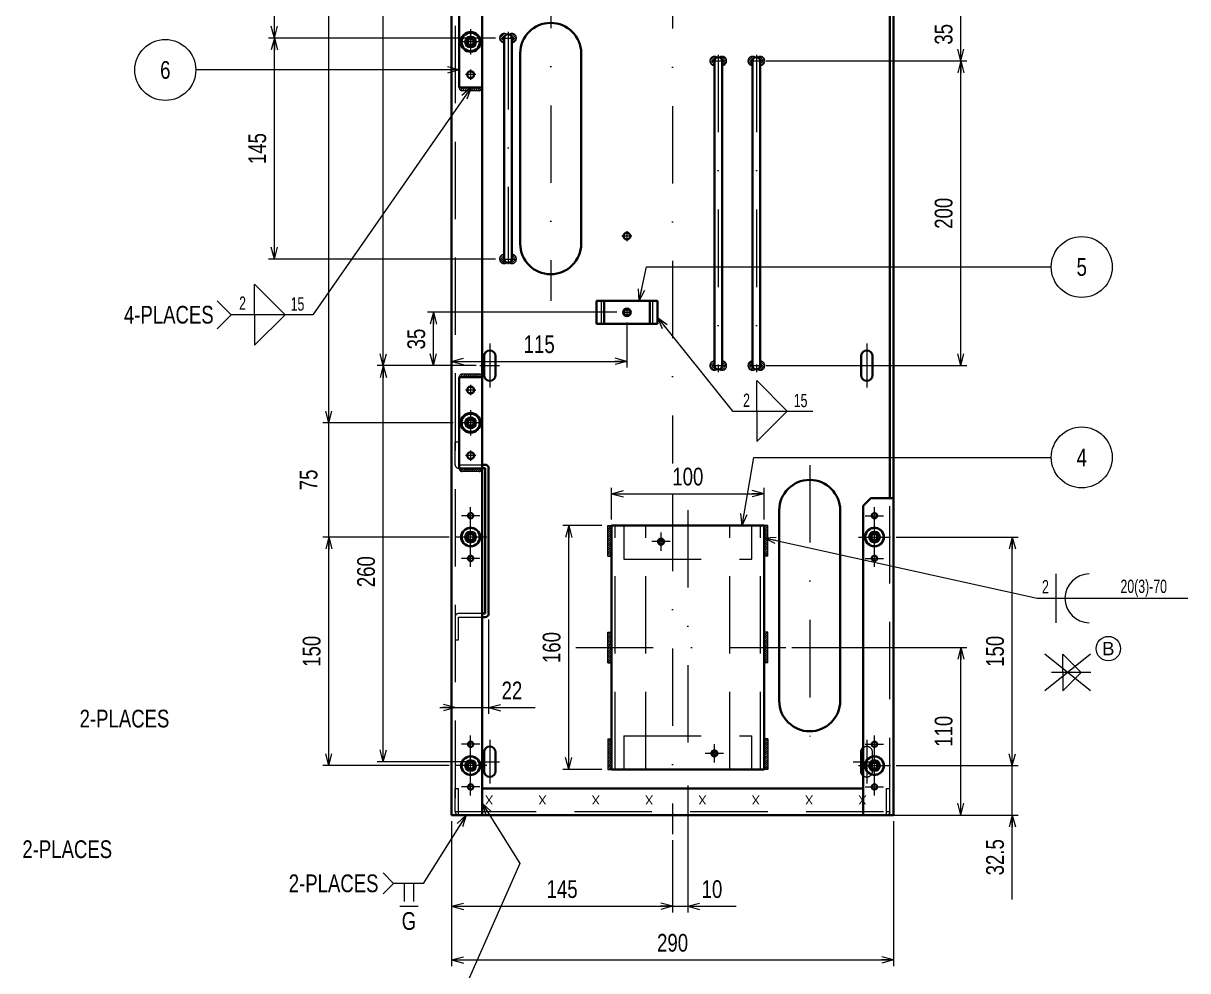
# Model space of a CAD drawing. Header units: millimetres. Extents: x -318 to 832, y 7 to 590.
# Drawn here: x 259.9 to 451, y 118.6 to 274.1 of the extents above; entities that cross this region are included whole.
import ezdxf
from ezdxf.enums import TextEntityAlignment as Align

# ---------------------------------------------------------------- set-up
doc = ezdxf.new("R2010")
doc.units = ezdxf.units.MM
for name, pattern in [('DASHDOT', [25.3, 12.7, -6.3, 0, -6.3]), ('DASHED', [19, 12.7, -6.3]), ('DIVIDE', [31.6, 12.7, -6.3, 0, -6.3, 0, -6.3])]:
    doc.linetypes.add(name, pattern=pattern)
for name, color, linetype in [('GR1_02', 7, 'Continuous'), ('GR1_03', 7, 'Continuous'), ('GR1_04', 7, 'Continuous'), ('GR1_05', 7, 'Continuous'), ('GR1_11', 7, 'Continuous'), ('GR1_12', 7, 'Continuous'), ('GR1_14', 7, 'Continuous'), ('GR1_15', 7, 'Continuous'), ('GR1_16', 7, 'Continuous')]:
    doc.layers.add(name, color=color, linetype=linetype)
doc.styles.add('HG丸ｺﾞｼｯｸM-PRO', font='')
doc.styles.get('HG丸ｺﾞｼｯｸM-PRO').set_extended_font_data('HG丸ｺﾞｼｯｸM-PRO')
pattern_1 = [(45, (0, 0), (-0.1767767, 0.1767767), [])]

# ---------------------------------------------------------------- blocks, each defined once
blk = doc.blocks.new('BLKF055')
at = {"layer": 'GR1_05', "color": 4, "linetype": 'DASHED', "lineweight": 13}
for p, q in [((330.77, 148.49), (331.35, 148.49)), ((330.77, 144.69), (330.77, 148.49)), ((331.35, 144.69), (331.35, 148.49)), ((401.55, 144.69), (401.55, 148.49)), ((401.55, 148.49), (402.12, 148.49)), ((402.12, 144.69), (402.12, 148.49)), ((330.77, 144.69), (331.35, 144.69)), ((331.35, 144.12), (331.35, 144.69)), ((331.35, 144.69), (401.55, 144.69)), ((401.55, 144.12), (331.35, 144.12)), ((401.55, 144.12), (401.55, 144.69)), ((401.55, 144.69), (402.12, 144.69))]:
    blk.add_line(p, q, dxfattribs=at)
at = {"layer": 'GR1_05', "color": 3, "linetype": 'Continuous', "lineweight": 35}
blk.add_line((335.2, 148.49), (397.7, 148.49), dxfattribs=at)
at = {"layer": 'GR1_05', "color": 4, "linetype": 'DASHED', "lineweight": 13}
for centre, start, end in [((331.35, 144.69), 180, 270), ((401.55, 144.69), 270, 0)]:
    blk.add_arc(centre, 0.575, start, end, dxfattribs=at)
blk = doc.blocks.new('BLKF090')
at = {"layer": 'GR1_12', "color": 3, "linetype": 'Continuous', "lineweight": 35}
for p, q in [((331.45, 263.49), (331.45, 278.49)), ((331.45, 278.49), (335.2, 278.49)), ((335.2, 278.49), (335.2, 263.49)), ((335.2, 263.49), (331.45, 263.49))]:
    blk.add_line(p, q, dxfattribs=at)
blk = doc.blocks.new('BLKF089')
at = {"layer": 'GR1_12', "color": 4, "linetype": 'DASHDOT', "lineweight": 13}
for p, q in [((333.32, 277.21), (333.32, 275.52)), ((334.17, 276.37), (332.48, 276.37)), ((333.32, 273.06), (333.32, 268.93)), ((335.38, 270.99), (331.26, 270.99)), ((334.17, 265.62), (332.48, 265.62)), ((333.32, 266.46), (333.32, 264.77))]:
    blk.add_line(p, q, dxfattribs=at)
at = {"layer": 'GR1_12', "color": 3, "linetype": 'Continuous', "lineweight": 35}
for centre, radius in [((333.32, 276.37), 0.562), ((333.32, 270.99), 1.62), ((333.32, 265.62), 0.562)]:
    blk.add_circle(centre, radius, dxfattribs=at)
blk.add_blockref('BLKF090', (0, 0), dxfattribs=at)
blk = doc.blocks.new('BLKF091')
at = {"layer": 'GR1_12', "color": 3, "linetype": 'Continuous', "lineweight": 35}
for radius in [1.62, 1.5, 0.875, 0.625, 0.5]:
    blk.add_circle((333.32, 270.99), radius, dxfattribs=at)
at = {"layer": 'GR1_12', "color": 4, "linetype": 'DASHED', "lineweight": 13}
for radius in [1.5, 1.48]:
    blk.add_circle((333.32, 270.99), radius, dxfattribs=at)
blk = doc.blocks.new('BLKF093')
at = {"layer": 'GR1_12', "color": 3, "linetype": 'Continuous', "lineweight": 35}
for p, q in [((331.45, 200.99), (331.45, 215.99)), ((331.45, 215.99), (335.2, 215.99)), ((335.2, 215.99), (335.2, 200.99)), ((335.2, 200.99), (331.45, 200.99))]:
    blk.add_line(p, q, dxfattribs=at)
blk = doc.blocks.new('BLKF092')
at = {"layer": 'GR1_12', "color": 4, "linetype": 'DASHDOT', "lineweight": 13}
for p, q in [((333.32, 214.71), (333.32, 213.02)), ((334.17, 213.87), (332.48, 213.87)), ((333.32, 210.56), (333.32, 206.43)), ((335.38, 208.49), (331.26, 208.49)), ((334.17, 203.12), (332.48, 203.12)), ((333.32, 203.96), (333.32, 202.27))]:
    blk.add_line(p, q, dxfattribs=at)
at = {"layer": 'GR1_12', "color": 3, "linetype": 'Continuous', "lineweight": 35}
for centre, radius in [((333.32, 213.87), 0.562), ((333.32, 208.49), 1.62), ((333.32, 203.12), 0.562)]:
    blk.add_circle(centre, radius, dxfattribs=at)
blk.add_blockref('BLKF093', (0, 0), dxfattribs=at)
blk = doc.blocks.new('BLKF094')
at = {"layer": 'GR1_12', "color": 3, "linetype": 'Continuous', "lineweight": 35}
for radius in [1.62, 1.5, 0.875, 0.625, 0.5]:
    blk.add_circle((333.32, 208.49), radius, dxfattribs=at)
at = {"layer": 'GR1_12', "color": 4, "linetype": 'DASHED', "lineweight": 13}
for radius in [1.5, 1.48]:
    blk.add_circle((333.32, 208.49), radius, dxfattribs=at)
blk = doc.blocks.new('BLKF095')
at = {"layer": 'GR1_12', "color": 4, "linetype": 'DASHED', "lineweight": 13}
for radius in [1.62, 1.5, 1.48]:
    blk.add_circle((399.57, 152.24), radius, dxfattribs=at)
at = {"layer": 'GR1_12', "color": 3, "linetype": 'Continuous', "lineweight": 35}
for radius in [1.5, 0.875, 0.625, 0.5]:
    blk.add_circle((399.57, 152.24), radius, dxfattribs=at)
blk = doc.blocks.new('BLKF097')
at = {"layer": 'GR1_02', "color": 3, "linetype": 'Continuous', "lineweight": 35}
for p, q in [((363.95, 228.49), (353.95, 228.49)), ((353.95, 228.49), (353.95, 224.74)), ((363.95, 224.74), (363.95, 228.49)), ((353.95, 224.74), (363.95, 224.74))]:
    blk.add_line(p, q, dxfattribs=at)
at = {"layer": 'GR1_02', "color": 4, "linetype": 'DASHED', "lineweight": 13}
for p, q in [((354.75, 228.49), (354.75, 224.74)), ((363.15, 228.49), (363.15, 224.74))]:
    blk.add_line(p, q, dxfattribs=at)
blk = doc.blocks.new('BLKF098')
at = {"layer": 'GR1_02', "color": 3, "linetype": 'Continuous', "lineweight": 35}
for radius in [0.625, 0.5]:
    blk.add_circle((358.95, 226.62), radius, dxfattribs=at)
blk = doc.blocks.new('BLKF096')
at = {"layer": 'GR1_02', "color": 3, "linetype": 'Continuous', "lineweight": 35}
for p, q in [((355.2, 228.49), (355.2, 224.74)), ((362.7, 228.49), (362.7, 224.74))]:
    blk.add_line(p, q, dxfattribs=at)
at = {"layer": 'GR1_02', "color": 4, "linetype": 'DASHDOT', "lineweight": 13}
for p, q in [((358.26, 226.62), (359.63, 226.62)), ((358.95, 227.31), (358.95, 225.93))]:
    blk.add_line(p, q, dxfattribs=at)
at = {"layer": 'GR1_02', "color": 3, "linetype": 'Continuous', "lineweight": 35}
for name in ['BLKF097', 'BLKF098']:
    blk.add_blockref(name, (0, 0), dxfattribs=at)
blk = doc.blocks.new('BLKF103')
at = {"layer": 'GR1_11', "color": 3, "linetype": 'Continuous', "lineweight": 35}
for p, q in [((373.32, 217.87), (373.32, 267.87)), ((374.57, 267.87), (374.57, 217.87))]:
    blk.add_line(p, q, dxfattribs=at)
for centre, start, end in [((373.95, 267.87), 0, 180), ((373.95, 217.87), 180, 0)]:
    blk.add_arc(centre, 0.625, start, end, dxfattribs=at)
blk = doc.blocks.new('BLKF104')
at = {"layer": 'GR1_11', "color": 3, "linetype": 'Continuous', "lineweight": 35}
for p, q in [((379.57, 217.87), (379.57, 267.87)), ((380.82, 267.87), (380.82, 217.87))]:
    blk.add_line(p, q, dxfattribs=at)
for centre, start, end in [((380.2, 267.87), 0, 180), ((380.2, 217.87), 180, 0)]:
    blk.add_arc(centre, 0.625, start, end, dxfattribs=at)
blk = doc.blocks.new('BLKF105')
at = {"layer": 'GR1_11', "color": 3, "linetype": 'Continuous', "lineweight": 35}
for p, q in [((338.82, 235.37), (338.82, 271.62)), ((340.07, 271.62), (340.07, 235.37))]:
    blk.add_line(p, q, dxfattribs=at)
for centre, start, end in [((339.45, 271.62), 0, 180), ((339.45, 235.37), 180, 0)]:
    blk.add_arc(centre, 0.625, start, end, dxfattribs=at)
blk = doc.blocks.new('BLKF109')
at = {"layer": 'GR1_05', "color": 4, "linetype": 'DASHED', "lineweight": 13}
for p, q in [((330.77, 148.49), (331.35, 148.49)), ((330.77, 144.69), (330.77, 148.49)), ((331.35, 144.69), (331.35, 148.49)), ((401.55, 144.69), (401.55, 148.49)), ((401.55, 148.49), (402.12, 148.49)), ((402.12, 144.69), (402.12, 148.49)), ((330.77, 144.69), (331.35, 144.69)), ((331.35, 144.12), (331.35, 144.69)), ((331.35, 144.69), (401.55, 144.69)), ((401.55, 144.12), (331.35, 144.12)), ((401.55, 144.12), (401.55, 144.69)), ((401.55, 144.69), (402.12, 144.69))]:
    blk.add_line(p, q, dxfattribs=at)
at = {"layer": 'GR1_05', "color": 3, "linetype": 'Continuous', "lineweight": 35}
blk.add_line((335.2, 148.49), (397.7, 148.49), dxfattribs=at)
at = {"layer": 'GR1_05', "color": 4, "linetype": 'DASHED', "lineweight": 13}
for centre, start, end in [((331.35, 144.69), 180, 270), ((401.55, 144.69), 270, 0)]:
    blk.add_arc(centre, 0.575, start, end, dxfattribs=at)
blk = doc.blocks.new('FXTIP_ARROW_S')
at = {"color": 0, "linetype": 'Continuous', "lineweight": -2}
for q in [(-1, 0), (-0.966, 0.259), (-0.966, -0.259)]:
    blk.add_line((0, 0), q, dxfattribs=at)
blk = doc.blocks.new('FXTIP_ARROW_E')
at = {"color": 0, "linetype": 'Continuous', "lineweight": -2}
for q in [(-1, 0), (-0.966, 0.259), (-0.966, -0.259)]:
    blk.add_line((0, 0), q, dxfattribs=at)
blk = doc.blocks.new('BLKF141')
at = {"layer": 'GR1_16', "linetype": 'DIVIDE', "lineweight": 13}
h = blk.add_hatch(dxfattribs=at)
h.set_pattern_fill('_USER', color=4, scale=0.25, angle=45, style=0, pattern_type=0)
h.set_pattern_definition(pattern_1)
edge = h.paths.add_edge_path(flags=0)
edge.add_line((331.95, 262.99), (334.7, 262.99))
edge.add_arc((334.7, 263.49), 0.5, 270, 360)
edge.add_line((335.2, 263.49), (331.45, 263.49))
edge.add_arc((331.95, 263.49), 0.5, 180, 270)
at = {"layer": 'GR1_16', "color": 4, "linetype": 'DIVIDE', "lineweight": 13}
blk.add_line((334.7, 262.99), (331.95, 262.99), dxfattribs=at)
for centre, start, end in [((331.95, 263.49), 180, 270), ((334.7, 263.49), 270, 0)]:
    blk.add_arc(centre, 0.5, start, end, dxfattribs=at)
blk = doc.blocks.new('BLKF146')
at = {"layer": 'GR1_16', "linetype": 'DIVIDE', "lineweight": 13}
h = blk.add_hatch(dxfattribs=at)
h.set_pattern_fill('_USER', color=4, scale=0.25, angle=45, style=0, pattern_type=0)
h.set_pattern_definition(pattern_1)
edge = h.paths.add_edge_path(flags=0)
edge.add_line((331.95, 216.49), (334.7, 216.49))
edge.add_arc((334.7, 215.99), 0.5, 0, 90, ccw=False)
edge.add_line((335.2, 215.99), (331.45, 215.99))
edge.add_arc((331.95, 215.99), 0.5, 90, 180, ccw=False)
at = {"layer": 'GR1_16', "color": 4, "linetype": 'DIVIDE', "lineweight": 13}
blk.add_line((334.7, 216.49), (331.95, 216.49), dxfattribs=at)
for centre, start, end in [((331.95, 215.99), 90, 180), ((334.7, 215.99), 0, 90)]:
    blk.add_arc(centre, 0.5, start, end, dxfattribs=at)
blk = doc.blocks.new('BLKF147')
at = {"layer": 'GR1_16', "linetype": 'DIVIDE', "lineweight": 13}
h = blk.add_hatch(dxfattribs=at)
h.set_pattern_fill('_USER', color=4, scale=0.25, angle=45, style=0, pattern_type=0)
h.set_pattern_definition(pattern_1)
edge = h.paths.add_edge_path(flags=0)
edge.add_line((331.95, 200.49), (334.7, 200.49))
edge.add_arc((334.7, 200.99), 0.5, 270, 360)
edge.add_line((335.2, 200.99), (331.45, 200.99))
edge.add_arc((331.95, 200.99), 0.5, 180, 270)
at = {"layer": 'GR1_16', "color": 4, "linetype": 'DIVIDE', "lineweight": 13}
blk.add_line((334.7, 200.49), (331.95, 200.49), dxfattribs=at)
for centre, start, end in [((331.95, 200.99), 180, 270), ((334.7, 200.99), 270, 0)]:
    blk.add_arc(centre, 0.5, start, end, dxfattribs=at)
blk = doc.blocks.new('BLKF148')
at = {"layer": 'GR1_16', "color": 4, "linetype": 'Continuous', "lineweight": 13}
for p, q in [((322.43, 132.92), (322.43, 129.92)), ((323.93, 132.92), (323.93, 129.92)), ((324.7, 129.13), (321.68, 129.13))]:
    blk.add_line(p, q, dxfattribs=at)
blk = doc.blocks.new('BLKF150')
at = {"layer": 'GR1_16', "color": 4, "linetype": 'DIVIDE', "lineweight": 13}
for p, q in [((355.82, 186.62), (355.82, 191.62)), ((355.82, 191.62), (356.45, 191.62)), ((356.45, 191.62), (356.45, 186.62)), ((355.82, 186.62), (356.45, 186.62))]:
    blk.add_line(p, q, dxfattribs=at)
blk = doc.blocks.new('BLKF151')
at = {"layer": 'GR1_16', "color": 4, "linetype": 'DIVIDE', "lineweight": 13}
for p, q in [((355.82, 156.62), (355.82, 151.62)), ((355.82, 156.62), (356.45, 156.62)), ((356.45, 151.62), (356.45, 156.62)), ((355.82, 151.62), (356.45, 151.62))]:
    blk.add_line(p, q, dxfattribs=at)
blk = doc.blocks.new('BLKF152')
at = {"layer": 'GR1_16', "color": 4, "linetype": 'DIVIDE', "lineweight": 13}
for p, q in [((355.82, 169.12), (355.82, 174.12)), ((355.82, 174.12), (356.45, 174.12)), ((356.45, 174.12), (356.45, 169.12)), ((355.82, 169.12), (356.45, 169.12))]:
    blk.add_line(p, q, dxfattribs=at)
blk = doc.blocks.new('BLKF153')
at = {"layer": 'GR1_16', "color": 4, "linetype": 'DIVIDE', "lineweight": 13}
for p, q in [((382.07, 191.62), (381.45, 191.62)), ((381.45, 191.62), (381.45, 186.62)), ((382.07, 186.62), (382.07, 191.62)), ((382.07, 186.62), (381.45, 186.62))]:
    blk.add_line(p, q, dxfattribs=at)
blk = doc.blocks.new('BLKF154')
at = {"layer": 'GR1_16', "color": 4, "linetype": 'DIVIDE', "lineweight": 13}
for p, q in [((382.07, 156.62), (381.45, 156.62)), ((381.45, 151.62), (381.45, 156.62)), ((382.07, 156.62), (382.07, 151.62)), ((382.07, 151.62), (381.45, 151.62))]:
    blk.add_line(p, q, dxfattribs=at)
blk = doc.blocks.new('BLKF155')
at = {"layer": 'GR1_16', "color": 4, "linetype": 'DIVIDE', "lineweight": 13}
for p, q in [((382.07, 174.12), (381.45, 174.12)), ((381.45, 174.12), (381.45, 169.12)), ((382.07, 169.12), (382.07, 174.12)), ((382.07, 169.12), (381.45, 169.12))]:
    blk.add_line(p, q, dxfattribs=at)
blk = doc.blocks.new('BLKF164')
at = {"layer": 'GR1_02', "color": 3, "linetype": 'Continuous', "lineweight": 35}
for p, q in [((330.2, 144.12), (330.2, 406.62)), ((335.2, 198.49), (335.2, 406.62)), ((402.7, 406.62), (402.7, 199.74)), ((402.12, 404.74), (402.12, 196.12)), ((402.7, 199.74), (402.7, 144.12)), ((335.2, 196.12), (335.2, 198.49)), ((335.2, 145.87), (335.2, 196.12)), ((335.2, 144.12), (335.2, 145.87)), ((402.7, 144.12), (330.2, 144.12))]:
    blk.add_line(p, q, dxfattribs=at)
at = {"layer": 'GR1_02', "color": 4, "linetype": 'DASHED', "lineweight": 13}
for p, q in [((330.77, 406.62), (330.77, 144.12)), ((402.12, 144.12), (402.12, 196.12))]:
    blk.add_line(p, q, dxfattribs=at)
blk = doc.blocks.new('BLKF167')
at = {"layer": 'GR1_02', "color": 3, "linetype": 'Continuous', "lineweight": 35}
for p, q in [((341.45, 237.87), (341.45, 269.12)), ((351.45, 237.87), (351.45, 269.12))]:
    blk.add_line(p, q, dxfattribs=at)
for centre, start, end in [((346.45, 269.12), 0, 180), ((346.45, 237.87), 180, 0)]:
    blk.add_arc(centre, 5, start, end, dxfattribs=at)
blk = doc.blocks.new('BLKF163')
at = {"layer": 'GR1_02', "color": 4, "linetype": 'DASHDOT', "lineweight": 13}
for p, q in [((366.45, 412.87), (366.45, 201.84)), ((346.45, 387.57), (346.45, 228.48)), ((366.45, 196.84), (366.45, 140.99)), ((334.82, 193.24), (331.82, 193.24)), ((333.32, 191.66), (333.32, 194.66)), ((398.07, 193.24), (401.07, 193.24)), ((399.57, 191.66), (399.57, 194.66)), ((333.32, 184.83), (333.32, 187.83)), ((399.57, 184.83), (399.57, 187.83)), ((334.82, 186.24), (331.82, 186.24)), ((398.07, 186.24), (401.07, 186.24)), ((333.32, 154.16), (333.32, 157.16)), ((399.57, 154.16), (399.57, 157.16)), ((334.82, 155.74), (331.82, 155.74)), ((398.07, 155.74), (401.07, 155.74)), ((333.32, 147.33), (333.32, 150.33)), ((399.57, 147.33), (399.57, 150.33)), ((334.82, 148.74), (331.82, 148.74)), ((398.07, 148.74), (401.07, 148.74))]:
    blk.add_line(p, q, dxfattribs=at)
at = {"layer": 'GR1_02', "color": 3, "linetype": 'Continuous', "lineweight": 35}
for p, q in [((398.95, 196.12), (397.7, 194.87)), ((397.7, 145.87), (397.7, 194.87)), ((398.95, 196.12), (402.7, 196.12)), ((397.7, 144.12), (397.7, 145.87))]:
    blk.add_line(p, q, dxfattribs=at)
for centre in [(333.32, 193.24), (399.57, 193.24), (333.32, 186.24), (399.57, 186.24), (333.32, 155.74), (399.57, 155.74), (333.32, 148.74), (399.57, 148.74)]:
    blk.add_circle(centre, 0.438, dxfattribs=at)
for name in ['BLKF164', 'BLKF167']:
    blk.add_blockref(name, (0, 0), dxfattribs=at)
blk = doc.blocks.new('BLKF162')
at = {"layer": 'GR1_02', "color": 161, "linetype": 'Continuous', "lineweight": 9}
for centre in [(333.32, 265.62), (333.32, 213.87), (333.32, 203.12)]:
    blk.add_circle(centre, 0.563, dxfattribs=at)
at = {"layer": 'GR1_02', "color": 4, "linetype": 'DASHDOT', "lineweight": 13}
blk.add_blockref('BLKF163', (0, 0), dxfattribs=at)
blk = doc.blocks.new('BLKF168')
at = {"layer": 'GR1_02', "color": 3, "linetype": 'Continuous', "lineweight": 35}
for p, q in [((383.95, 162.87), (383.95, 194.12)), ((393.95, 162.87), (393.95, 194.12))]:
    blk.add_line(p, q, dxfattribs=at)
for centre, start, end in [((388.95, 194.12), 0, 180), ((388.95, 162.87), 180, 0)]:
    blk.add_arc(centre, 5, start, end, dxfattribs=at)
blk = doc.blocks.new('BLKF169')
at = {"layer": 'GR1_02', "color": 4, "linetype": 'DASHDOT', "lineweight": 13}
blk.add_line((334.82, 152.87), (338.07, 152.87), dxfattribs=at)
at = {"layer": 'GR1_02', "color": 3, "linetype": 'Continuous', "lineweight": 35}
for p, q in [((335.51, 151.31), (335.51, 154.43)), ((337.38, 151.31), (337.38, 154.43))]:
    blk.add_line(p, q, dxfattribs=at)
for centre, start, end in [((336.45, 154.43), 0, 180), ((336.45, 151.31), 180, 0)]:
    blk.add_arc(centre, 0.938, start, end, dxfattribs=at)
blk = doc.blocks.new('BLKF170')
at = {"layer": 'GR1_02', "color": 4, "linetype": 'DASHDOT', "lineweight": 13}
for p, q in [((398.32, 156.48), (398.32, 149.29)), ((396.1, 152.87), (399.95, 152.87))]:
    blk.add_line(p, q, dxfattribs=at)
at = {"layer": 'GR1_02', "color": 3, "linetype": 'Continuous', "lineweight": 35}
blk.add_line((397.38, 151.31), (397.38, 154.43), dxfattribs=at)
at = {"layer": 'GR1_02', "color": 4, "linetype": 'DASHED', "lineweight": 13}
blk.add_line((399.26, 151.31), (399.26, 154.43), dxfattribs=at)
at = {"layer": 'GR1_02', "color": 3, "linetype": 'Continuous', "lineweight": 35}
for centre, start, end in [((398.32, 154.43), 131.8103, 180), ((398.32, 151.31), 180, 228.1897)]:
    blk.add_arc(centre, 0.938, start, end, dxfattribs=at)
at = {"layer": 'GR1_02', "color": 4, "linetype": 'DASHED', "lineweight": 13}
for centre, start, end in [((398.32, 154.43), 0, 131.8103), ((398.32, 151.31), 228.1897, 0)]:
    blk.add_arc(centre, 0.938, start, end, dxfattribs=at)
blk = doc.blocks.new('BLKF173')
at = {"layer": 'GR1_02', "color": 4, "linetype": 'DASHDOT', "lineweight": 13}
blk.add_line((396.7, 217.87), (399.95, 217.87), dxfattribs=at)
at = {"layer": 'GR1_02', "color": 3, "linetype": 'Continuous', "lineweight": 35}
for p, q in [((397.38, 216.31), (397.38, 219.43)), ((399.26, 216.31), (399.26, 219.43))]:
    blk.add_line(p, q, dxfattribs=at)
for centre, start, end in [((398.32, 219.43), 0, 180), ((398.32, 216.31), 180, 0)]:
    blk.add_arc(centre, 0.938, start, end, dxfattribs=at)
blk = doc.blocks.new('BLKF176')
at = {"layer": 'GR1_02', "color": 4, "linetype": 'DASHDOT', "lineweight": 13}
blk.add_line((334.82, 217.87), (338.05, 217.87), dxfattribs=at)
at = {"layer": 'GR1_02', "color": 3, "linetype": 'Continuous', "lineweight": 35}
for p, q in [((335.51, 216.31), (335.51, 219.43)), ((337.38, 216.31), (337.38, 219.43))]:
    blk.add_line(p, q, dxfattribs=at)
for centre, start, end in [((336.45, 219.43), 0, 180), ((336.45, 216.31), 180, 0)]:
    blk.add_arc(centre, 0.938, start, end, dxfattribs=at)
blk = doc.blocks.new('BLKF177')
at = {"layer": 'GR1_02', "color": 4, "linetype": 'DASHED', "lineweight": 13}
for p, q in [((330.77, 201.62), (330.77, 205.37)), ((330.77, 205.37), (331.35, 205.37)), ((331.35, 205.37), (331.35, 201.62)), ((331.35, 201.62), (335.2, 201.62)), ((335.2, 201.04), (331.35, 201.04)), ((330.77, 176.62), (330.77, 172.87)), ((335.2, 177.19), (331.35, 177.19)), ((331.35, 176.62), (335.2, 176.62)), ((331.35, 172.87), (331.35, 176.62)), ((330.77, 172.87), (331.35, 172.87))]:
    blk.add_line(p, q, dxfattribs=at)
at = {"layer": 'GR1_02', "color": 3, "linetype": 'Continuous', "lineweight": 35}
for p, q in [((335.2, 201.62), (335.7, 201.62)), ((335.7, 201.04), (335.2, 201.04)), ((335.7, 177.19), (335.7, 201.04)), ((336.27, 201.04), (336.27, 177.19)), ((335.7, 177.19), (335.2, 177.19)), ((335.2, 176.62), (335.7, 176.62))]:
    blk.add_line(p, q, dxfattribs=at)
at = {"layer": 'GR1_02', "color": 4, "linetype": 'DASHED', "lineweight": 13}
for centre, start, end in [((331.35, 201.62), 180, 270), ((331.35, 176.62), 90, 180)]:
    blk.add_arc(centre, 0.575, start, end, dxfattribs=at)
at = {"layer": 'GR1_02', "color": 3, "linetype": 'Continuous', "lineweight": 35}
for centre, start, end in [((335.7, 201.04), 0, 90), ((335.7, 177.19), 270, 0)]:
    blk.add_arc(centre, 0.575, start, end, dxfattribs=at)
blk = doc.blocks.new('BLKF191')
at = {"layer": 'GR1_12', "color": 4, "linetype": 'DASHED', "lineweight": 13}
for radius in [1.62, 1.5, 1.48]:
    blk.add_circle((399.57, 189.74), radius, dxfattribs=at)
at = {"layer": 'GR1_12', "color": 3, "linetype": 'Continuous', "lineweight": 35}
for radius in [1.5, 0.875, 0.625, 0.5]:
    blk.add_circle((399.57, 189.74), radius, dxfattribs=at)
blk = doc.blocks.new('BLKF192')
at = {"layer": 'GR1_12', "color": 4, "linetype": 'DASHED', "lineweight": 13}
for radius in [1.62, 1.5, 1.48]:
    blk.add_circle((333.32, 189.74), radius, dxfattribs=at)
at = {"layer": 'GR1_12', "color": 3, "linetype": 'Continuous', "lineweight": 35}
for radius in [1.5, 0.875, 0.625, 0.5]:
    blk.add_circle((333.32, 189.74), radius, dxfattribs=at)
blk = doc.blocks.new('BLKF193')
at = {"layer": 'GR1_12', "color": 4, "linetype": 'DASHED', "lineweight": 13}
for radius in [1.62, 1.5, 1.48]:
    blk.add_circle((333.32, 152.24), radius, dxfattribs=at)
at = {"layer": 'GR1_12', "color": 3, "linetype": 'Continuous', "lineweight": 35}
for radius in [1.5, 0.875, 0.625, 0.5]:
    blk.add_circle((333.32, 152.24), radius, dxfattribs=at)
blk = doc.blocks.new('BLKF197')
at = {"layer": 'GR1_03', "color": 4, "linetype": 'DASHED', "lineweight": 13}
for p, q in [((358.45, 191.62), (358.45, 186.12)), ((379.45, 186.12), (379.45, 191.62)), ((358.45, 186.12), (379.45, 186.12))]:
    blk.add_line(p, q, dxfattribs=at)
blk = doc.blocks.new('BLKF198')
at = {"layer": 'GR1_03', "color": 4, "linetype": 'DASHED', "lineweight": 13}
for p, q in [((358.45, 157.12), (358.45, 151.62)), ((358.45, 157.12), (379.45, 157.12)), ((379.45, 151.62), (379.45, 157.12))]:
    blk.add_line(p, q, dxfattribs=at)
blk = doc.blocks.new('BLKF200')
at = {"layer": 'GR1_03', "color": 3, "linetype": 'Continuous', "lineweight": 35}
for radius in [0.5, 0.4]:
    blk.add_circle((364.57, 188.99), radius, dxfattribs=at)
blk = doc.blocks.new('BLKF201')
at = {"layer": 'GR1_03', "color": 3, "linetype": 'Continuous', "lineweight": 35}
for radius in [0.5, 0.4]:
    blk.add_circle((373.32, 154.24), radius, dxfattribs=at)
blk = doc.blocks.new('BLKF199')
at = {"layer": 'GR1_03', "color": 3, "linetype": 'Continuous', "lineweight": 35}
for p, q in [((356.45, 191.62), (381.45, 191.62)), ((356.45, 151.62), (356.45, 191.62)), ((381.45, 151.62), (381.45, 191.62)), ((356.45, 151.62), (381.45, 151.62))]:
    blk.add_line(p, q, dxfattribs=at)
at = {"layer": 'GR1_03', "color": 4, "linetype": 'DASHED', "lineweight": 13}
for p, q in [((357.02, 151.62), (357.02, 191.62)), ((362.07, 151.62), (362.07, 191.62)), ((375.82, 151.62), (375.82, 191.62)), ((380.87, 151.62), (380.87, 191.62))]:
    blk.add_line(p, q, dxfattribs=at)
at = {"layer": 'GR1_03', "color": 3, "linetype": 'Continuous', "lineweight": 35}
for name in ['BLKF200', 'BLKF201']:
    blk.add_blockref(name, (0, 0), dxfattribs=at)
blk = doc.blocks.new('BLKF196')
at = {"layer": 'GR1_03', "color": 3, "linetype": 'Continuous', "lineweight": 35}
blk.add_blockref('BLKF199', (0, 0), dxfattribs=at)
at = {"layer": 'GR1_03', "color": 4, "linetype": 'DASHED', "lineweight": 13}
for name in ['BLKF197', 'BLKF198']:
    blk.add_blockref(name, (0, 0), dxfattribs=at)
blk = doc.blocks.new('BLKF234')
at = {"layer": 'GR1_14', "color": 4, "linetype": 'Continuous', "lineweight": 13}
for p, q in [((435, 170.5), (427.5, 164.5)), ((435, 164.5), (427.5, 170.5)), ((430.5, 167.5), (430.5, 170.5)), ((430.5, 170.5), (433.5, 167.5)), ((435.08, 167.5), (428.62, 167.5)), ((430.5, 167.5), (430.5, 164.5)), ((430.5, 164.5), (433.5, 167.5))]:
    blk.add_line(p, q, dxfattribs=at)

msp = doc.modelspace()

# ---------------------------------------------------------------- hatches: boundary and pattern name
at = {"layer": 'GR1_16', "linetype": 'DIVIDE', "lineweight": 13}
h = msp.add_hatch(dxfattribs=at)
h.set_pattern_fill('_USER', color=4, scale=0.25, angle=45, style=0, pattern_type=0)
h.set_pattern_definition(pattern_1)
edge = h.paths.add_edge_path(flags=0)
edge.add_arc((338.82, 271.62), 0.75, 53.1301, 270)
edge.add_line((338.82, 270.87), (338.82, 271.62))
edge.add_arc((339.45, 271.62), 0.625, 106.2602, 180, ccw=False)
edge = h.paths.add_edge_path(flags=0)
edge.add_arc((340.07, 271.62), 0.75, -90, 126.8699, ccw=False)
edge.add_line((340.07, 270.87), (340.07, 271.62))
edge.add_arc((339.45, 271.62), 0.625, 0, 73.7398)
h = msp.add_hatch(dxfattribs=at)
h.set_pattern_fill('_USER', color=4, scale=0.25, angle=45, style=0, pattern_type=0)
h.set_pattern_definition(pattern_1)
edge = h.paths.add_edge_path(flags=0)
edge.add_arc((373.32, 267.87), 0.75, 53.1301, 270)
edge.add_line((373.32, 267.12), (373.32, 267.87))
edge.add_arc((373.95, 267.87), 0.625, 106.2602, 180, ccw=False)
edge = h.paths.add_edge_path(flags=0)
edge.add_arc((374.57, 267.87), 0.75, -90, 126.8699, ccw=False)
edge.add_line((374.57, 267.12), (374.57, 267.87))
edge.add_arc((373.95, 267.87), 0.625, 0, 73.7398)
h = msp.add_hatch(dxfattribs=at)
h.set_pattern_fill('_USER', color=4, scale=0.25, angle=45, style=0, pattern_type=0)
h.set_pattern_definition(pattern_1)
edge = h.paths.add_edge_path(flags=0)
edge.add_arc((379.57, 267.87), 0.75, 53.1301, 270)
edge.add_line((379.57, 267.12), (379.57, 267.87))
edge.add_arc((380.2, 267.87), 0.625, 106.2602, 180, ccw=False)
edge = h.paths.add_edge_path(flags=0)
edge.add_arc((380.82, 267.87), 0.75, -90, 126.8699, ccw=False)
edge.add_line((380.82, 267.12), (380.82, 267.87))
edge.add_arc((380.2, 267.87), 0.625, 0, 73.7398)
h = msp.add_hatch(dxfattribs=at)
h.set_pattern_fill('_USER', color=4, scale=0.25, angle=45, style=0, pattern_type=0)
h.set_pattern_definition(pattern_1)
edge = h.paths.add_edge_path(flags=0)
edge.add_arc((338.82, 235.37), 0.75, 90, 306.8699, ccw=False)
edge.add_line((338.82, 236.12), (338.82, 235.37))
edge.add_arc((339.45, 235.37), 0.625, 180, 253.7398)
edge = h.paths.add_edge_path(flags=0)
edge.add_arc((340.07, 235.37), 0.75, 233.1301, 450)
edge.add_line((340.07, 236.12), (340.07, 235.37))
edge.add_arc((339.45, 235.37), 0.625, 286.2602, 360, ccw=False)
h = msp.add_hatch(dxfattribs=at)
h.set_pattern_fill('_USER', color=4, scale=0.25, angle=45, style=0, pattern_type=0)
h.set_pattern_definition(pattern_1)
edge = h.paths.add_edge_path(flags=0)
edge.add_arc((373.32, 217.87), 0.75, 90, 306.8699, ccw=False)
edge.add_line((373.32, 218.62), (373.32, 217.87))
edge.add_arc((373.95, 217.87), 0.625, 180, 253.7398)
edge = h.paths.add_edge_path(flags=0)
edge.add_arc((374.57, 217.87), 0.75, 233.1301, 450)
edge.add_line((374.57, 218.62), (374.57, 217.87))
edge.add_arc((373.95, 217.87), 0.625, 286.2602, 360, ccw=False)
h = msp.add_hatch(dxfattribs=at)
h.set_pattern_fill('_USER', color=4, scale=0.25, angle=45, style=0, pattern_type=0)
h.set_pattern_definition(pattern_1)
edge = h.paths.add_edge_path(flags=0)
edge.add_arc((379.57, 217.87), 0.75, 90, 306.8699, ccw=False)
edge.add_line((379.57, 218.62), (379.57, 217.87))
edge.add_arc((380.2, 217.87), 0.625, 180, 253.7398)
edge = h.paths.add_edge_path(flags=0)
edge.add_arc((380.82, 217.87), 0.75, 233.1301, 450)
edge.add_line((380.82, 218.62), (380.82, 217.87))
edge.add_arc((380.2, 217.87), 0.625, 286.2602, 360, ccw=False)
h = msp.add_hatch(dxfattribs=at)
h.set_pattern_fill('_USER', color=4, scale=0.25, angle=45, style=0, pattern_type=0)
h.set_pattern_definition(pattern_1)
h.paths.add_polyline_path([(356.45, 191.62), (355.82, 191.62), (355.82, 186.62), (356.45, 186.62)], flags=0)
h = msp.add_hatch(dxfattribs=at)
h.set_pattern_fill('_USER', color=4, scale=0.25, angle=45, style=0, pattern_type=0)
h.set_pattern_definition(pattern_1)
h.paths.add_polyline_path([(381.45, 191.62), (382.07, 191.62), (382.07, 186.62), (381.45, 186.62)], flags=0)
h = msp.add_hatch(dxfattribs=at)
h.set_pattern_fill('_USER', color=4, scale=0.25, angle=45, style=0, pattern_type=0)
h.set_pattern_definition(pattern_1)
h.paths.add_polyline_path([(356.45, 174.12), (355.82, 174.12), (355.82, 169.12), (356.45, 169.12)], flags=0)
h = msp.add_hatch(dxfattribs=at)
h.set_pattern_fill('_USER', color=4, scale=0.25, angle=45, style=0, pattern_type=0)
h.set_pattern_definition(pattern_1)
h.paths.add_polyline_path([(381.45, 174.12), (382.07, 174.12), (382.07, 169.12), (381.45, 169.12)], flags=0)
h = msp.add_hatch(dxfattribs=at)
h.set_pattern_fill('_USER', color=4, scale=0.25, angle=45, style=0, pattern_type=0)
h.set_pattern_definition(pattern_1)
h.paths.add_polyline_path([(356.45, 151.62), (355.82, 151.62), (355.82, 156.62), (356.45, 156.62)], flags=0)
h = msp.add_hatch(dxfattribs=at)
h.set_pattern_fill('_USER', color=4, scale=0.25, angle=45, style=0, pattern_type=0)
h.set_pattern_definition(pattern_1)
h.paths.add_polyline_path([(381.45, 151.62), (382.07, 151.62), (382.07, 156.62), (381.45, 156.62)], flags=0)

# ---------------------------------------------------------------- linework, layer by layer
at = {"layer": 'GR1_02', "color": 4, "linetype": 'DASHDOT', "lineweight": 13}
for p, q in [((359.79, 239.12), (358.1, 239.12)), ((358.95, 239.96), (358.95, 238.27)), ((336.45, 221.48), (336.45, 214.29)), ((398.32, 221.48), (398.32, 214.29)), ((388.95, 201.54), (388.95, 155.5)), ((336.45, 156.48), (336.45, 149.29))]:
    msp.add_line(p, q, dxfattribs=at)
at = {"layer": 'GR1_02', "color": 3, "linetype": 'Continuous', "lineweight": 35}
msp.add_circle((358.95, 239.12), 0.562, dxfattribs=at)
at = {"layer": 'GR1_03', "color": 4, "linetype": 'DASHDOT', "lineweight": 13}
for p, q in [((368.95, 194.14), (368.95, 150)), ((364.57, 187.49), (364.57, 190.49)), ((366.07, 188.99), (363.07, 188.99)), ((350.55, 171.62), (385.02, 171.62)), ((373.32, 152.74), (373.32, 155.74)), ((374.82, 154.24), (371.82, 154.24))]:
    msp.add_line(p, q, dxfattribs=at)
at = {"layer": 'GR1_04', "color": 4, "linetype": 'DASHED', "lineweight": 13}
for p, q in [((356.45, 177.87), (356.45, 191.62)), ((381.45, 177.87), (381.45, 191.62)), ((381.45, 177.87), (381.45, 191.62))]:
    msp.add_line(p, q, dxfattribs=at)
at = {"layer": 'GR1_11', "color": 4, "linetype": 'DASHDOT', "lineweight": 13}
for p, q in [((338.42, 271.62), (340.54, 271.62)), ((339.45, 272.62), (339.45, 234.31)), ((372.92, 267.87), (375.04, 267.87)), ((373.95, 268.87), (373.95, 216.81)), ((379.17, 267.87), (381.29, 267.87)), ((380.2, 268.87), (380.2, 216.81)), ((338.42, 235.37), (340.54, 235.37)), ((372.92, 217.87), (375.04, 217.87)), ((379.17, 217.87), (381.29, 217.87))]:
    msp.add_line(p, q, dxfattribs=at)
at = {"layer": 'GR1_12', "color": 4, "linetype": 'DASHDOT', "lineweight": 13}
for p, q in [((333.32, 187.12), (333.32, 192.37)), ((399.57, 187.12), (399.57, 192.37)), ((335.95, 189.74), (330.7, 189.74)), ((396.95, 189.74), (402.2, 189.74)), ((333.32, 149.62), (333.32, 154.87)), ((399.57, 149.62), (399.57, 154.87)), ((335.95, 152.24), (330.7, 152.24)), ((396.95, 152.24), (402.2, 152.24))]:
    msp.add_line(p, q, dxfattribs=at)
at = {"layer": 'GR1_14', "color": 4, "linetype": 'Continuous', "lineweight": 13}
msp.add_circle((437.94, 171.44), 2, dxfattribs=at)
at = {"layer": 'GR1_15', "color": 4, "linetype": 'Continuous', "lineweight": 13}
for p, q in [((331.45, 266.39), (288.22, 266.39)), ((360.99, 228.49), (362.17, 234.06)), ((362.17, 234.06), (428.58, 234.06)), ((377.84, 191.62), (379.8, 202.81)), ((379.8, 202.81), (428.58, 202.81))]:
    msp.add_line(p, q, dxfattribs=at)
for centre in [(283.22, 266.39), (433.58, 234.06), (433.58, 202.81)]:
    msp.add_circle(centre, 5, dxfattribs=at)
at = {"layer": 'GR1_16', "color": 4, "linetype": 'Continuous', "lineweight": 13}
for p, q in [((318.98, 217.87), (318.98, 397.87)), ((310.05, 208.49), (310.05, 395.99)), ((301.13, 271.62), (301.13, 284.12)), ((413.74, 267.87), (413.74, 276.62)), ((337.42, 271.62), (300.13, 271.62)), ((301.13, 235.37), (301.13, 271.62)), ((381.82, 267.87), (414.74, 267.87)), ((413.74, 217.87), (413.74, 267.87)), ((333.38, 263.49), (307.42, 226.23)), ((337.42, 235.37), (300.13, 235.37)), ((297.86, 226.23), (297.86, 231.23)), ((297.86, 231.23), (302.86, 226.23)), ((291.74, 228.52), (294.04, 226.23)), ((291.74, 223.93), (294.04, 226.23)), ((307.42, 226.23), (294.04, 226.23)), ((297.86, 226.23), (297.86, 221.23)), ((297.86, 221.23), (302.86, 226.23)), ((357.32, 226.62), (326.22, 226.62)), ((327.22, 217.87), (327.22, 226.62)), ((363.95, 225.79), (376.28, 210.42)), ((358.95, 224.93), (358.95, 217.56)), ((334.2, 217.87), (317.98, 217.87)), ((318.98, 152.87), (318.98, 217.87)), ((330.2, 218.56), (358.95, 218.56)), ((381.82, 217.87), (414.74, 217.87)), ((380.25, 210.42), (380.25, 215.42)), ((380.25, 215.42), (385.25, 210.42)), ((376.28, 210.42), (389.48, 210.42)), ((380.25, 210.42), (380.25, 205.42)), ((380.25, 205.42), (385.25, 210.42)), ((330.45, 208.49), (309.05, 208.49)), ((310.05, 189.74), (310.05, 208.49)), ((356.45, 192.62), (356.45, 197.84)), ((356.45, 196.84), (381.45, 196.84)), ((381.45, 192.62), (381.45, 197.84)), ((354.82, 191.62), (348.42, 191.62)), ((349.42, 151.62), (349.42, 191.62)), ((329.77, 189.74), (309.05, 189.74)), ((310.05, 152.24), (310.05, 189.74)), ((381.45, 189.64), (426.24, 179.69)), ((403.12, 189.74), (423.17, 189.74)), ((422.17, 152.24), (422.17, 189.74)), ((429.32, 183.69), (429.32, 175.69)), ((426.24, 179.69), (450.96, 179.69)), ((336.27, 176.19), (336.27, 160.75)), ((386.02, 171.62), (414.74, 171.62)), ((413.74, 144.12), (413.74, 171.62)), ((328.27, 161.75), (330.77, 161.75)), ((330.77, 161.75), (336.27, 161.75)), ((336.27, 161.75), (343.9, 161.75)), ((333.82, 152.87), (317.98, 152.87)), ((329.77, 152.24), (309.05, 152.24)), ((354.82, 151.62), (348.42, 151.62)), ((403.12, 152.24), (423.17, 152.24)), ((422.17, 144.12), (422.17, 152.24)), ((368.95, 149), (368.95, 128.15)), ((335.2, 146.07), (341.4, 136.16)), ((332.59, 144.12), (325.54, 132.92)), ((402.55, 144.12), (414.74, 144.12)), ((403.7, 144.12), (423.17, 144.12)), ((422.17, 130.28), (422.17, 144.12)), ((330.2, 143.12), (330.2, 119.34)), ((330.2, 143.12), (330.2, 128.15)), ((402.7, 143.12), (402.7, 119.34)), ((366.45, 139.99), (366.45, 128.15)), ((341.4, 136.16), (332.04, 115.01)), ((318.95, 134.64), (320.67, 132.92)), ((318.95, 131.2), (320.67, 132.92)), ((325.54, 132.92), (320.67, 132.92)), ((330.2, 129.15), (366.45, 129.15)), ((366.45, 129.15), (368.95, 129.15)), ((368.95, 129.15), (376.87, 129.15)), ((330.2, 120.34), (402.7, 120.34))]:
    msp.add_line(p, q, dxfattribs=at)
at = {"layer": 'GR1_16', "color": 4, "linetype": 'DIVIDE', "lineweight": 13}
for centre, start, end in [((338.82, 271.62), 53.1301, 270), ((340.07, 271.62), 270, 126.8699), ((373.32, 267.87), 53.1301, 270), ((374.57, 267.87), 270, 126.8699), ((379.57, 267.87), 53.1301, 270), ((380.82, 267.87), 270, 126.8699), ((338.82, 235.37), 90, 306.8699), ((340.07, 235.37), 233.1301, 90), ((373.32, 217.87), 90, 306.8699), ((374.57, 217.87), 233.1301, 90), ((379.57, 217.87), 90, 306.8699), ((380.82, 217.87), 233.1301, 90)]:
    msp.add_arc(centre, 0.75, start, end, dxfattribs=at)
at = {"layer": 'GR1_16', "color": 4, "linetype": 'Continuous', "lineweight": 13}
msp.add_arc((434.82, 179.69), 4, 90, 270, dxfattribs=at)

# ---------------------------------------------------------------- block references
at = {"layer": 'GR1_02', "color": 161, "linetype": 'Continuous', "lineweight": 9}
msp.add_blockref('BLKF162', (0, 0), dxfattribs=at)
at = {"layer": 'GR1_02', "color": 3, "linetype": 'Continuous', "lineweight": 35}
for name in ['BLKF096', 'BLKF176', 'BLKF173', 'BLKF168', 'BLKF169']:
    msp.add_blockref(name, (0, 0), dxfattribs=at)
at = {"layer": 'GR1_02', "color": 4, "linetype": 'DASHED', "lineweight": 13}
for name in ['BLKF177', 'BLKF170']:
    msp.add_blockref(name, (0, 0), dxfattribs=at)
at = {"layer": 'GR1_03', "color": 4, "linetype": 'DASHED', "lineweight": 13}
msp.add_blockref('BLKF196', (0, 0), dxfattribs=at)
at = {"layer": 'GR1_05', "color": 4, "linetype": 'DASHED', "lineweight": 13}
for name in ['BLKF055', 'BLKF109']:
    msp.add_blockref(name, (0, 0), dxfattribs=at)
at = {"layer": 'GR1_11', "color": 3, "linetype": 'Continuous', "lineweight": 35}
for name in ['BLKF105', 'BLKF103', 'BLKF104']:
    msp.add_blockref(name, (0, 0), dxfattribs=at)
at = {"layer": 'GR1_12', "color": 4, "linetype": 'DASHDOT', "lineweight": 13}
for name in ['BLKF089', 'BLKF092']:
    msp.add_blockref(name, (0, 0), dxfattribs=at)
at = {"layer": 'GR1_12', "color": 3, "linetype": 'Continuous', "lineweight": 35}
for name in ['BLKF091', 'BLKF094', 'BLKF192', 'BLKF191', 'BLKF193', 'BLKF095']:
    msp.add_blockref(name, (0, 0), dxfattribs=at)
at = {"layer": 'GR1_14', "color": 4, "linetype": 'Continuous', "lineweight": 13}
msp.add_blockref('BLKF234', (0, 0), dxfattribs=at)
at = {"layer": 'GR1_15', "color": 4, "linetype": 'Continuous', "lineweight": 13, "xscale": 2, "yscale": 2}
msp.add_blockref('FXTIP_ARROW_S', (331.45, 266.39), dxfattribs=at)
for p, rotation in [((360.99, 228.49), 258.0750675398662), ((377.84, 191.62), 260.0723608193628)]:
    msp.add_blockref('FXTIP_ARROW_S', p, dxfattribs=dict(at, rotation=rotation))
at = {"layer": 'GR1_16', "color": 4, "linetype": 'Continuous', "lineweight": 13, "xscale": 2, "yscale": 2}
for name, p, rotation in [('FXTIP_ARROW_S', (301.13, 271.62), 270), ('FXTIP_ARROW_E', (301.13, 271.62), 90), ('FXTIP_ARROW_S', (413.74, 267.87), 270), ('FXTIP_ARROW_E', (413.74, 267.87), 90), ('FXTIP_ARROW_S', (333.38, 263.49), 55.13954470698512), ('FXTIP_ARROW_S', (301.13, 235.37), 270), ('FXTIP_ARROW_E', (327.22, 226.62), 90), ('FXTIP_ARROW_S', (363.95, 225.79), 128.7340311676486), ('FXTIP_ARROW_S', (318.98, 217.87), 270), ('FXTIP_ARROW_S', (327.22, 217.87), 270), ('FXTIP_ARROW_S', (413.74, 217.87), 270), ('FXTIP_ARROW_E', (318.98, 217.87), 90), ('FXTIP_ARROW_S', (330.2, 218.56), 180), ('FXTIP_ARROW_E', (358.95, 218.56), 360), ('FXTIP_ARROW_S', (310.05, 208.49), 270), ('FXTIP_ARROW_S', (356.45, 196.84), 180), ('FXTIP_ARROW_E', (381.45, 196.84), 360), ('FXTIP_ARROW_E', (349.42, 191.62), 90), ('FXTIP_ARROW_E', (310.05, 189.74), 90), ('FXTIP_ARROW_S', (381.45, 189.64), 167.4779905994947), ('FXTIP_ARROW_E', (422.17, 189.74), 90), ('FXTIP_ARROW_E', (413.74, 171.62), 90), ('FXTIP_ARROW_E', (330.77, 161.75), 360), ('FXTIP_ARROW_S', (336.27, 161.75), 180), ('FXTIP_ARROW_S', (318.98, 152.87), 270), ('FXTIP_ARROW_S', (310.05, 152.24), 270), ('FXTIP_ARROW_S', (349.42, 151.62), 270), ('FXTIP_ARROW_S', (422.17, 152.24), 270), ('FXTIP_ARROW_S', (335.2, 146.07), 122.0274859079904), ('FXTIP_ARROW_S', (413.74, 144.12), 270), ('FXTIP_ARROW_S', (332.59, 144.12), 57.77706105297479), ('FXTIP_ARROW_E', (422.17, 144.12), 90), ('FXTIP_ARROW_S', (330.2, 129.15), 180), ('FXTIP_ARROW_E', (366.45, 129.15), 360), ('FXTIP_ARROW_S', (368.95, 129.15), 180), ('FXTIP_ARROW_S', (330.2, 120.34), 180), ('FXTIP_ARROW_E', (402.7, 120.34), 360)]:
    msp.add_blockref(name, p, dxfattribs=dict(at, rotation=rotation))
at = {"layer": 'GR1_16', "color": 4, "linetype": 'DIVIDE', "lineweight": 13}
for name in ['BLKF141', 'BLKF146', 'BLKF147', 'BLKF150', 'BLKF153', 'BLKF152', 'BLKF155', 'BLKF151', 'BLKF154']:
    msp.add_blockref(name, (0, 0), dxfattribs=at)
at = {"layer": 'GR1_16', "color": 4, "linetype": 'Continuous', "lineweight": 13}
msp.add_blockref('BLKF148', (0, 0), dxfattribs=at)

# ---------------------------------------------------------------- texts
at = {"layer": 'GR1_14', "color": 3, "linetype": 'Continuous', "lineweight": 35, "style": 'HG丸ｺﾞｼｯｸM-PRO', "width": 1.04272}
msp.add_text('B', height=2.18, dxfattribs=at).set_placement((437.94, 171.44), align=Align.MIDDLE_CENTER)
at = {"layer": 'GR1_15', "color": 3, "linetype": 'Continuous', "lineweight": 35, "style": 'HG丸ｺﾞｼｯｸM-PRO', "width": 0.784542}
for s, p in [('6', (283.22, 266.39)), ('5', (433.58, 234.06)), ('4', (433.58, 202.81))]:
    msp.add_text(s, height=2.91, rotation=0, dxfattribs=at).set_placement(p, align=Align.MIDDLE_CENTER)
at = {"layer": 'GR1_16', "color": 3, "linetype": 'Continuous', "lineweight": 35, "style": 'HG丸ｺﾞｼｯｸM-PRO'}
for s, rotation, width, p in [('35', 90, 0.784542, (413.24, 272.24)), ('145', 90, 0.784542, (300.63, 253.49)), ('200', 90, 0.784542, (413.24, 242.87)), ('35', 90, 0.784542, (326.72, 222.24)), ('115', 0, 0.784542, (344.57, 219.06)), ('75', 90, 0.784542, (309.05, 199.12)), ('100', 0, 0.784542, (368.95, 197.34)), ('260', 90, 0.784542, (318.48, 184.06)), ('160', 90, 0.784542, (348.92, 171.62)), ('150', 90, 0.784542, (309.55, 170.99)), ('150', 90, 0.784542, (421.67, 170.99)), ('110', 90, 0.784542, (413.24, 157.87)), ('32.5', 90, 0.784749, (421.67, 137.2)), ('145', 0, 0.784542, (348.32, 129.65)), ('10', 0, 0.784542, (372.91, 129.65)), ('290', 0, 0.784542, (366.45, 120.84))]:
    msp.add_text(s, height=2.909, rotation=rotation, dxfattribs=dict(at, width=width)).set_placement(p, align=Align.BOTTOM_CENTER)
for s, height, width, p in [('2', 2.18, 0.691275, (295.9, 228.13)), ('15', 2.182, 0.691275, (304.91, 227.99)), ('2', 2.18, 0.691275, (427.62, 181.6)), ('G', 2.91, 0.783387, (323.19, 126.74))]:
    msp.add_text(s, height=height, dxfattribs=dict(at, width=width)).set_placement(p, align=Align.MIDDLE_CENTER)
at = {"layer": 'GR1_16', "color": 3, "linetype": 'Continuous', "lineweight": 35, "style": 'HG丸ｺﾞｼｯｸM-PRO', "width": 0.78274}
for s, p in [('4-PLACES', (291.16, 226.23)), ('2-PLACES', (318.2, 132.92))]:
    msp.add_text(s, height=2.909, dxfattribs=at).set_placement(p, align=Align.MIDDLE_RIGHT)
at = {"layer": 'GR1_16', "color": 3, "linetype": 'Continuous', "lineweight": 35, "style": 'HG丸ｺﾞｼｯｸM-PRO'}
for s, height, rotation, width, p in [('2', 2.18, 360, 0.691275, (378.58, 212.19)), ('15', 2.182, 360, 0.691275, (387.45, 212.15)), ('20(3)-70', 2.182, 360, 0.691313, (443.75, 181.66)), ('X', 1.45, 180, 1.042235, (336.35, 146.62)), ('X', 1.45, 180, 1.042235, (345.1, 146.62)), ('X', 1.45, 180, 1.042235, (353.85, 146.62)), ('X', 1.45, 180, 1.042235, (362.6, 146.62)), ('X', 1.45, 180, 1.042235, (371.35, 146.62)), ('X', 1.45, 180, 1.042235, (380.1, 146.62)), ('X', 1.45, 180, 1.042235, (388.85, 146.62)), ('X', 1.45, 180, 1.042235, (397.6, 146.62))]:
    msp.add_text(s, height=height, rotation=rotation, dxfattribs=dict(at, width=width)).set_placement(p, align=Align.MIDDLE_CENTER)
at = {"layer": 'GR1_16', "color": 3, "linetype": 'Continuous', "lineweight": 35, "style": 'HG丸ｺﾞｼｯｸM-PRO', "width": 0.784542}
msp.add_text('22', height=2.909, dxfattribs=at).set_placement((340.09, 162.25), align=Align.BOTTOM_CENTER)
at = {"layer": 'GR1_16', "color": 3, "linetype": 'Continuous', "lineweight": 35, "style": 'HG丸ｺﾞｼｯｸM-PRO', "width": 0.78274}
msp.add_text('2-PLACES', height=2.909, rotation=360, dxfattribs=at).set_placement((283.89, 159.95), align=Align.MIDDLE_RIGHT)
msp.add_text('2-PLACES', height=2.909, dxfattribs=at).set_placement((259.77, 138.52), align=Align.MIDDLE_LEFT)

doc.saveas('drawing.dxf')
